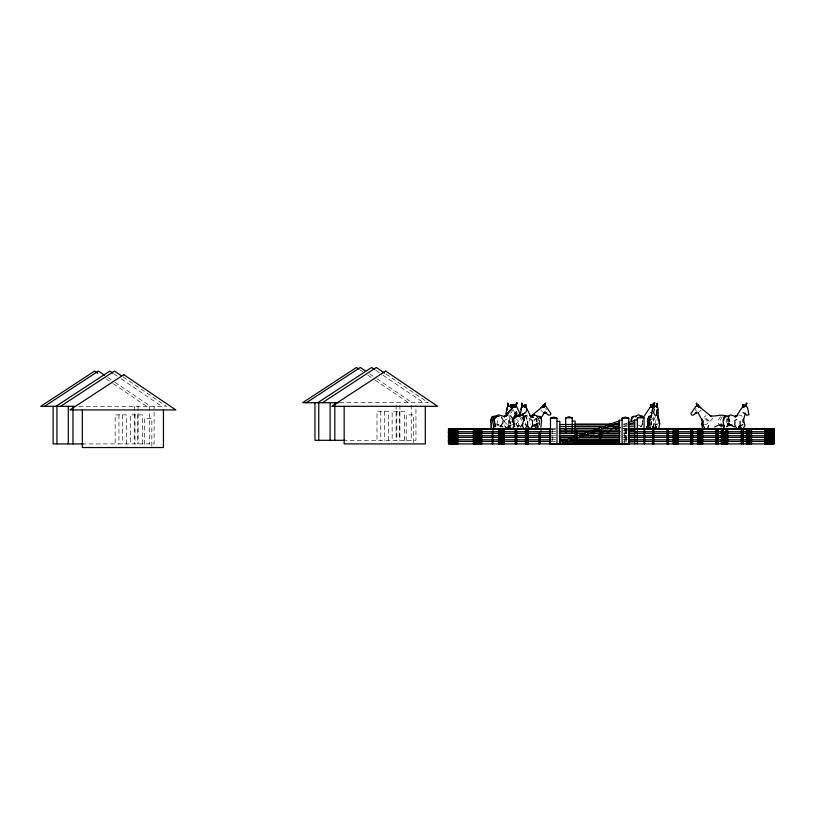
<?xml version="1.0" encoding="UTF-8"?>
<svg xmlns="http://www.w3.org/2000/svg" width="815" height="815" viewBox="0 0 815 815"><rect width="100%" height="100%" fill="white"/><g stroke="black" fill="none" stroke-linecap="round" stroke-linejoin="round"><path stroke-width="0.61" stroke-dasharray="4.08 3.06" d="M642.709 425.165L642.729 420.459M497.354 423.321L497.415 420.53M509.395 424.034L509.925 417.239M651.226 424.972L651.379 421.65M651.073 425.298L651.205 422.771M729.425 421.956L729.547 419.552L728.05 417.932M729.303 421.763L729.068 419.165M726.522 422.771L726.848 418.655M727.907 421.885L728.223 419.44M536.474 420.53L536.912 417.616M539.01 424.432L539.754 419.919M536.372 421.885L536.912 419.44L535.048 417.086M655.178 423.576L656.279 418.604M507.928 425.165L509.721 419.409M512.533 409.965L511.423 412.665L510.292 413.225M695.572 409.466L696.051 408.335M640.549 426.866L642.984 423.138M655.566 416.312L654.099 419.44L654.486 422.598M530.799 417.331L529.312 420.336L530.636 424.269M517.331 427.233L518.33 425.206L518.279 420.499L516.567 419.45M712.942 417.942L710.13 421.487L706.534 424.33L704.649 424.33M722.253 416.638L720.205 420.53L720.256 422.394M518.096 426.866L519.328 425.165M510.526 418.564L508.458 421.1L507.837 422.863L508.387 424.605M515.905 424.33L518.259 421.487L517.851 418.869M524.116 417.239L525.553 415.589L527.519 415.11M720.562 416.638L718.046 420.336L718.29 423.321L720.063 425.165M729.894 416.312L727.102 419.44L727.612 421.885M699.413 411.748L701.144 409.925M533.957 421.1L536.902 418.564L539.642 421.202M703.936 417.239L706.024 415.589M533.968 419.868L535.781 418.604L538.542 421.243L539.235 423.912M517.525 426.897L519.552 425.97M655.362 424.768L657.664 423.749M650.808 419.409L652.886 418.564L653.793 422.537M623.954 426.184L627.53 424.88M623.954 424.289L627.53 423.005M654.679 424.727L656.666 424.075M496.783 425.491L498.851 425.196M516.781 425.664L519.267 425.42M339.651 402.712L428.313 402.712L385.668 373.82M78.953 406.318L166.464 406.318L122.78 376.713M623.271 424.136L627.071 424.136M511.779 424.33L514.876 424.33M524.942 424.33L528.028 424.33M655.229 424.33L657.511 424.33M623.271 426.204L627.071 426.204M623.271 428.364L627.071 428.364M552.112 428.598L555.779 428.598M622.915 428.598L627.988 428.598M551.572 429.322L555.341 429.322M628.049 429.322L624.708 429.322L624.718 442.708M623.271 430.422L627.071 430.422M551.918 431.716L555.636 431.716M623.271 433.162L627.071 433.162M551.918 433.346L555.636 433.346M623.271 435.22L627.071 435.22M551.918 435.76L555.636 435.76M551.918 437.38L555.636 437.38M623.271 437.553L627.071 437.553M623.271 439.611L627.071 439.611M551.918 439.805L555.636 439.805M342.962 440.314L415.945 440.314L415.945 405.218M551.918 441.435L555.636 441.435M623.271 441.862L627.071 441.862M81.877 443.92L154.106 443.92L154.106 406.318M524.402 415.569L527.855 416.221M738.482 414.866L741.324 415.589L742.974 417.239M495.714 423.749L498.841 424.727M496.855 424.187L499.147 425.063M524.84 416.312L526.5 416.995L527.111 419.44M638.369 425.094L642.373 426.897M524.361 416.404L526.245 417.423L526.653 419.419M375.776 370.295L382.021 374.523M383.06 375.226L423.627 402.712M369.633 373.82L375.868 378.048M376.907 378.751L412.278 402.712M359.578 369.582L362.695 371.701M367.901 375.226L374.136 379.454M375.175 380.157L408.468 402.712M113.927 373.902L117.054 376.01M121.211 378.832L161.778 406.318M107.784 377.427L114.029 381.654M115.068 382.357L150.429 406.318M106.052 378.832L112.297 383.06M113.336 383.763L146.618 406.318M706.065 418.604L708.785 420.499L709.855 422.914M704.934 418.564L707.878 421.1L708.765 422.863M503.986 421.487L506.981 424.33M538.532 417.871L539.785 419.144M540.702 409.925L542.423 411.748M695.592 409.914L696.754 411.585M537.299 416.923L538.501 418.655L539.805 425.298M520.102 417.616L521.631 420.53M513.236 409.792L514.397 412.054M528.894 417.942L529.363 418.869M545.795 408.335L546.274 409.466M651.002 422.435L651.796 424.33M728.692 418.105L730.077 421.437M517.81 426.866L515.661 423.138L515.121 420.336M728.243 416.638L729.17 420.53M653.11 416.923L653.925 422.771M508.764 414.529L510.74 424.33M727.673 419.216L728.386 422.995M510.394 423.912L509.905 421.243L507.959 418.604L504.475 420.499L504.485 425.206M525.369 422.771L525.614 425.298M642.495 419.735L642.597 421.487M536.993 418.655L537.105 422.771M651.48 421.589L651.521 424.034M654.17 408.335L654.201 410.505M654.19 409.466L654.211 411.585M626.185 429.322L626.185 442.708M626.022 429.322L626.022 442.708M625.686 428.598L625.696 442.708M625.543 428.598L625.533 442.708M625.36 428.598L625.36 442.708M625.044 429.322L625.044 442.708M552.753 429.322L552.764 442.708M413.694 442.657L413.694 414.866L406.186 414.866L406.186 443.92M411.259 405.218L411.259 440.314M404.342 440.314L404.342 411.259L392.147 411.259L392.147 440.314M399.91 405.218L399.91 440.314M399.656 411.259L399.656 440.314M396.834 411.259L396.834 440.314M396.1 405.218L396.1 440.314M388.307 440.314L388.307 411.259L376.988 411.259L376.988 440.314M384.497 411.259L384.497 440.314M380.799 411.259L380.799 440.314M151.845 446.263L151.845 418.472L144.347 418.472L144.347 447.527M149.42 406.318L149.42 443.92M142.493 443.92L142.493 414.866L130.298 414.866L130.298 443.92M138.071 406.318L138.071 443.92M137.806 414.866L137.806 443.92M134.995 414.866L134.995 443.92M134.251 406.318L134.251 443.92M126.457 443.92L126.457 414.866L115.139 414.866L115.139 443.92M122.647 414.866L122.647 443.92M118.949 414.866L118.949 443.92"/><path stroke-width="1.22" d="M512.961 421.589L513.012 419.144L510.353 415.589M651.755 407.276L651.664 404.556L651.562 407.347L651.664 404.556L651.521 405.768M743.8 404.556L743.881 407.276M743.647 405.768L743.688 404.556L743.779 407.276M512.91 404.647L513.032 407.296M510.506 406.43L510.587 404.617L510.75 407.398L510.679 405.829M512.89 407.357L513.012 404.647M524.656 407.337L524.88 404.627L524.758 407.337M510.608 406.44L510.689 404.627L510.689 407.408M656.778 413.144L656.961 409.914L656.503 415.243L654.842 415.243L652.509 409.965L653.487 406.573L654.639 405.972L657.206 406.573L657.97 408.295L656.452 413.225M493.391 427.824L494.552 416.618L492.912 418.655L491.017 427.824M511.667 404.647L511.484 407.357L511.769 404.647M513.919 406.44L514.143 404.617L513.827 406.471M525.858 404.647L525.308 407.439M525.96 404.647L525.777 407.357L525.145 407.276M658.163 409.487L658.163 420.234M511.525 409.925L511.769 407.704L513.328 406.257L516.557 406.308L519.817 413.307L519.593 414.754L517.413 415.243L515.07 413.144L517.087 413.144L514.408 413.225M523.75 420.265L524.116 417.239M723.7 427.824L723.985 425.298M527.651 421.243L527.56 425.501L528.945 428.211M656.513 406.481L656.839 404.627M491.292 420.428L491.72 417.423L498.515 414.916L503.324 416.221L506.349 415.579M651.165 417.728L652.265 409.487L653.538 407.561M654.017 423.535L652.754 428.17M631.543 420.428L632.053 417.423L638.522 414.916L642.648 416.221M723.679 420.428L724.189 417.423L730.658 414.916L734.784 416.221L737.381 415.579L734.824 417.005L736.617 415.589M503.232 420.336L502.753 423.138L500.125 426.866M544.827 405.788L545.449 403.119L544.186 407.357M656.951 407.419L657.613 404.647M653.834 405.829L654.465 403.415L653.671 405.35M656.87 407.408L657.532 404.647M745.97 405.829L746.642 403.16L745.379 406.247M745.888 406.084L746.591 403.415L745.409 406.318M649.942 418.981L649.372 421.365L649.901 423.433M516.099 405.768L516.781 403.099L515.375 406.186L516.72 403.354L516.394 404.556M542.77 407.357L543.432 404.647M542.871 407.296L543.524 404.647M746.805 403.14L745.44 406.155M545.133 406.023L545.51 404.556M516.506 404.586L515.579 407.378M703.304 421.243L702.611 423.912L704.588 428.221M658.764 428.242L659.814 423.545L658.377 419.45M653.987 406.104L654.364 404.647M746.112 406.104L746.499 404.647L746.153 405.85M540.844 427.172L541.618 420.652L540.691 416.995L539.031 416.312L537.054 416.638M654.027 405.85L654.343 404.647M656.421 406.359L657.216 403.16L656.32 406.247M658.978 423.566L659.58 421.324L657.348 415.589M521.447 408.57L520.255 414.754L522.384 415.243L524.137 413.144M654.099 404.617L654.516 403.16L653.671 405.218M545.062 404.576L545.408 403.374L543.758 407.235M708.592 425.522L707.746 428.232M742.832 422.129L745.389 413.297M630.891 420.652L632.022 416.995L633.55 416.312L636.107 416.638M523.913 419.409L522.12 425.165L523.505 428.201M648.638 416.995L647.405 420.866L648.536 427.172M516.19 405.788L515.039 407.235M512.075 422.129L516.313 411.585M726.664 426.866L729.119 423.321M653.793 405.024L654.761 402.773L653.793 405.014M515.426 406.094L516.985 402.712L514.846 407.194L516.893 403.068L515.447 406.186M512.849 428.181L514.316 425.165L512.228 419.409M494.634 426.866L495.459 425.165M531.023 428.242L532.521 425.206L532.47 420.499L530.759 419.45M743.443 428.242L745.012 425.206L743.036 419.45M540.59 418.716L545.082 411.585M525.583 428.17L527.162 425.481M508.295 428.221L509.986 425.501M646.326 428.181L648.027 425.461L647.935 421.202M738.451 428.181L740.152 425.461L740.071 421.202M643.748 416.852L649.932 407.561M735.884 416.852L742.068 407.561M520.5 426.866L522.965 423.943M651.674 415.589L649.942 417.453L649.015 421.324L649.993 424.686M505.667 415.844L513.246 406.97M505.667 415.966L510.985 409.191L505.575 415.996M702.795 420.469L701.532 423.861L702.591 428.181M649.718 407.704L651.104 406.257L653.09 405.972M650.808 419.409L649.728 420.459L649.382 423.505L650.452 428.201M530.718 416.353L542.158 406.97M513.144 418.105L515.121 416.618L515.386 417.229M513.837 417.423L520.948 414.916M541.038 407.704L543.31 406.053L545.918 406.308L550.787 413.307L550.624 414.754L548.77 415.243L545.795 413.144L546.671 413.144L543.289 412.665M742.913 424.544L738.859 426.887M44.56 406.318L98.421 371.08L104.666 375.308M55.909 406.318L109.77 371.08L112.888 373.189M60.595 406.318L114.457 371.08L121.741 376.01M306.409 402.712L360.271 367.473L365.466 370.998M317.758 402.712L371.62 367.473L374.737 369.582M322.445 402.712L376.306 367.473L384.629 373.107M646.815 426.785L648.699 425.685M738.95 426.785L740.825 425.685M736.77 419.409L734.865 420.459L734.845 425.165L736.556 428.201M646.733 426.887L648.445 426.001M524.483 413.225L525.614 412.665L526.724 409.965C527.101 407.408 524.595 404.841 522.079 406.308L520.948 408.244L521.152 409.914M531.716 426.897L538.083 423.749L534.772 424.727M532.358 415.874L534.518 414.916L540.437 417.423M506.879 427.335L510.893 425.562M714.623 426.897L718.84 425.053L723.812 425.542M698.547 412.665L695.164 413.144L696.051 413.144L693.066 415.243L691.212 414.754L691.049 413.307L695.928 406.308L698.536 406.053L700.798 407.704M517.158 416.221L520.327 414.916M531.349 416.221L534.518 414.916L531.431 416.037M656.432 426.571L654.486 427.335L652.408 426.571M619.41 422.649L559.854 444.287L559.854 421.416L556.971 421.416M577.499 443.054L582.267 441.322M595.368 436.565L600.135 434.833M607.277 432.235L610.853 430.941M615.61 429.21L620.378 427.478M628.711 424.452L634.671 422.282M517.24 416.037L519.298 415.293M559.854 442.229L619.41 420.795M590.6 436.29L594.176 435.006M601.317 432.429L606.085 430.717M610.853 429.006L619.186 426.001M628.711 422.578L634.671 420.428M650.859 407.235L650.543 404.576L650.706 405.788M622.09 444.287L622.09 418.197L625.431 417.086L628.783 418.197L628.783 444.287L550.482 444.287L550.482 418.197L553.731 417.086L556.971 418.197L556.971 444.287M565.742 432.745L565.742 417.83L568.992 416.72L572.232 417.83L572.232 432.745M637.35 443.92L637.35 417.83L640.702 416.72L644.044 417.83L644.044 443.92M651.154 415.66L648.903 416.404L647.905 419.807L648.903 422.761M743.239 406.257L746.438 406.308L747.65 407.969L748.954 414.754L746.784 415.243L744.686 413.144M653.925 407.235L653.223 405.788M531.39 415.752L532.205 415.579M698.781 407.419L698.414 404.647L698.964 407.296M727.52 425.787L732.002 425.053M724.392 416.475L726.542 416.312M338.928 402.712L302.599 402.712L356.461 367.473L358.539 368.879M74.715 406.318L40.75 406.318L94.611 371.08L97.729 373.189M565.742 417.83L572.232 417.83M637.35 417.83L644.044 417.83M550.482 418.197L556.971 418.197M622.09 418.197L628.783 418.197M637.35 419.817L634.671 419.817L634.671 443.92M622.09 420.173L619.41 420.173L619.41 444.287M572.232 421.049L575.115 421.049L575.135 437.838M575.115 424.136L611.861 424.136M614.398 424.136L619.471 424.136M628.334 424.136L634.671 424.136M559.854 424.503L610.537 424.503M613.074 424.503L619.41 424.503M575.115 426.204L602.998 426.204M608.061 426.204L618.198 426.204M628.334 426.204L634.671 426.204M559.854 426.561L605.474 426.561M608 426.561L619.41 426.561M575.115 428.364L599.198 428.364M602.998 428.364L613.135 428.364M616.935 428.364L619.471 428.364M628.334 428.364L634.671 428.364M551.001 428.598L448.474 428.598L448.474 443.92L774.25 443.92L774.25 428.598L628.783 428.598M559.436 428.598L575.777 428.598L575.777 429.322M598.455 428.598L576.083 428.598L576.083 429.322M603.365 428.598L619.594 428.598M559.854 428.721L599.137 428.721M601.674 428.721L619.41 428.721M448.474 429.322L450.583 429.322M450.746 429.322L551.062 429.322M628.783 429.322L774.25 429.322M628.334 430.422L634.671 430.422M559.854 430.789L591.537 430.789M594.064 430.789L619.41 430.789M448.474 431.716L448.474 433.346M451.398 431.716L551.052 431.716M559.222 431.716L575.125 431.716M590.131 431.716L576.735 431.716L576.735 435.76M592.566 431.716L600.248 431.716M620.174 431.716L601.572 431.716L601.572 437.38L619.838 437.38M628.447 431.716L652.57 431.716M652.835 431.716L726.929 431.716M727.764 431.716L766.253 431.716M767.333 431.716L767.333 433.346M772.253 431.716L772.253 433.346M772.956 431.716L772.956 433.346M451.398 433.346L551.052 433.346M559.294 433.346L575.125 433.346M576.735 433.346L585.262 433.346M590.131 433.346L599.871 433.346M601.572 433.346L619.838 433.346M628.62 433.346L652.57 433.346M652.835 433.346L726.929 433.346M727.764 433.346L766.253 433.346M559.854 433.529L585.201 433.529M587.737 433.529L619.41 433.529M575.115 435.22L577.652 435.22M582.725 435.22L592.862 435.22M597.925 435.22L619.471 435.22M628.334 435.22L634.671 435.22M559.854 435.587L580.127 435.587M582.664 435.587L619.41 435.587M448.474 435.76L448.474 437.38M451.398 435.76L551.052 435.76M559.222 435.76L575.125 435.76M580.392 435.76L600.248 435.76M601.572 435.76L620.174 435.76M628.447 435.76L652.57 435.76M652.835 435.76L727.53 435.76M727.764 435.76L766.253 435.76M767.333 435.76L767.333 437.38M772.253 435.76L772.253 437.38M772.956 435.76L772.956 437.38M451.398 437.38L551.052 437.38M559.294 437.38L573.913 437.38M579.17 437.38L599.871 437.38M628.62 437.38L766.253 437.38M628.334 437.553L634.671 437.553M559.854 437.92L573.791 437.92M576.327 437.92L619.41 437.92M628.334 439.611L634.671 439.611M448.474 439.805L448.474 441.435M451.398 439.805L551.052 439.805M559.294 439.805L565.386 439.805M570.255 439.805L575.125 439.805M599.871 439.805L576.735 439.805L576.735 441.435L599.871 441.435M619.838 439.805L601.572 439.805L601.572 441.435L619.838 441.435M628.447 439.805L766.253 439.805M767.333 439.805L767.333 441.435M772.253 439.805L772.253 441.435M772.956 439.805L772.956 441.435M559.854 439.978L567.464 439.978M569.991 439.978L619.41 439.978M344.551 440.314L314.957 440.314L314.957 402.712M451.398 441.435L551.052 441.435M559.294 441.435L562.951 441.435M565.386 441.435L575.125 441.435M628.62 441.435L652.57 441.435M652.835 441.435L727.53 441.435M727.764 441.435L766.253 441.435M580.188 441.862L619.471 441.862M628.334 441.862L634.671 441.862M562.391 442.229L619.41 442.229M83.273 443.92L53.107 443.92L53.107 406.318M520.204 416.557L516.985 416.312L513.623 419.44L514.571 426.765M515.294 416.312L517.444 416.475M653.854 407.378L652.866 404.586M499.096 416.526L497.099 416.312L494.114 419.44L495.581 426.765M496.243 416.638L493.248 416.312L491.863 416.995L490.579 420.652L491.282 426.765M728.243 416.638L725.676 416.312L724.158 416.995L723.017 420.652L723.985 427.172M533.672 425.053L537.075 425.787M709.641 415.579C715.356 417.412 721.092 413.215 726.644 416.424M730.882 424.727L727.489 423.749L734.509 426.897M526.327 426.184L529.047 427.335M742.873 407.357L742.567 404.586M650.737 407.357L650.441 404.586M529.73 415.752L533.509 417.453L530.392 416.047L532.317 417.005L530.687 415.589M742.923 412.665L744.156 413.225M650.788 412.665L652.02 413.225M500.288 425.512L502.824 426.897M699.678 406.97L711.128 416.353M506.696 415.243L505.83 413.307L507.256 408.57L506.961 409.914L506.747 408.244L507.888 406.308L510.995 406.257L512.248 407.938M721.031 423.943L723.74 426.866M536.504 423.321L538.471 427.019M720.063 425.165L721.336 426.866M508.662 425.481L510.648 428.191M739.582 425.522L741.548 428.232M647.446 425.522L649.412 428.232M534.895 426.377L536.087 428.191M521.885 417.331L523.79 420.336M501.48 417.331L502.651 419.338M526.215 407.561L530.891 416.597M505.015 426.214L506.095 428.232M698.394 413.297L702.387 420.876M514.968 413.195L516.7 416.597M508.397 426.174L509.314 428.201M522.629 407.357L521.661 404.586M522.028 405.788L522.7 407.347M655.474 425.512L656.472 428.211M657.919 416.404L658.958 419.807M522.12 404.556L521.671 403.099L522.986 406.186L521.712 403.354L522.334 405.768M507.918 404.556L507.48 403.099L508.794 406.186L507.521 403.354L508.142 405.768M696.825 404.586L696.397 403.119L697.711 406.196L696.428 403.374L697.008 405.788M654.262 406.186L653.386 403.099L654.537 407.276L653.824 404.556L653.864 405.768M654.19 406.257L653.386 403.354L654.455 407.276L653.742 404.556M507.47 404.586L507.857 406.043M696.326 404.556L696.703 406.023M698.414 404.647L699.056 407.286M522.71 413.297L524.198 420.652M703.019 425.562L702.051 419.144M742.832 405.788L742.679 404.576L742.832 407.296M524.87 405.829L524.942 407.398M651.552 404.556L651.654 407.276M537.156 425.298L537.217 427.824M743.575 419.144L743.616 421.589M773.649 428.598L773.649 443.92M772.956 428.598L772.956 443.92M772.243 428.598L772.253 443.92M771.744 428.598L771.734 429.322M771.55 428.598L771.54 443.92M770.847 428.598L770.837 443.92M770.144 428.598L770.144 443.92M769.442 428.598L769.442 443.92M768.739 428.598L768.739 443.92M768.199 431.716L768.199 433.346M768.199 435.76L768.199 437.38M768.199 439.805L768.199 441.435M768.036 428.598L768.036 443.92M767.251 428.598L767.333 443.92M766.63 428.598L766.63 443.92M765.927 428.598L765.927 443.92M765.672 428.598L765.672 443.92M765.224 428.598L765.224 443.92M751.562 428.598L751.562 443.92M750.91 429.322L750.9 443.92M749.209 429.322L749.199 443.92M748.883 428.598L748.883 443.92M748.557 429.322L748.557 428.598L748.547 443.92M748.231 429.322L748.231 431.716M748.231 433.346L748.231 443.92M747.946 429.322L747.946 443.92M747.304 428.598L747.304 443.92M747.06 428.598L747.06 443.92M746.408 429.322L746.408 443.92M743.463 429.322L743.463 443.92M742.811 434.181L742.811 440.273M742.129 434.181L742.129 440.273M741.884 429.322L741.884 443.92M741.243 428.598L741.243 443.92M727.775 429.322L727.764 443.92M727.112 428.598L727.123 443.92M726.542 428.598L726.552 443.92M725.9 429.322L725.9 443.92M725.095 432.969L725.095 443.92M724.443 432.969L724.443 443.92M724.077 435.404L724.087 440.273M723.435 435.404L723.425 440.426M723.272 429.322L723.282 436.616M723.272 441.435L723.282 443.92M722.62 428.598L722.63 436.616M722.62 441.486L722.63 443.92M721.937 428.598L721.947 443.92M721.295 429.322L721.285 443.92M718.341 429.322L718.341 443.92M717.689 428.598L717.699 443.92M716.528 428.598L716.528 443.92M715.865 429.322L715.865 443.92M702.754 429.322L702.754 443.92M702.112 428.598L702.112 443.92M701.46 429.322L701.45 443.92M700.289 429.322L700.289 443.92M699.739 428.598L699.728 443.92M699.647 428.598L699.647 443.92M699.087 429.322L699.087 443.92M698.16 428.598L698.149 443.92M697.497 428.598L697.508 443.92M692.74 429.322L692.73 443.92M692.088 428.598L692.088 443.92M691.405 428.598L691.395 443.92M690.753 429.322L690.753 443.92M678.325 429.322L678.314 443.92M677.662 428.598L677.662 443.92M677.01 429.322L677.01 443.92M675.951 429.322L675.941 443.92M675.299 428.598L675.299 443.92M674.372 429.322L674.372 443.92M674.178 428.598L674.188 443.92M673.791 428.598L673.791 443.92M673.536 429.322L673.536 443.92M673.129 429.322L673.129 443.92M668.483 428.598L668.494 443.92M667.831 429.322L667.831 431.716M667.831 433.346L667.831 443.92M667.607 429.322L667.607 443.92M666.965 428.598L666.965 443.92M653.875 429.322L653.875 443.92M653.223 428.598L653.223 443.92M652.581 429.322L652.57 443.92M644.706 429.322L644.696 443.92M629.445 429.322L629.435 443.92M600.92 430.534L600.92 437.838M600.92 440.273L600.92 442.708M600.523 430.534L600.523 437.838M600.523 440.273L600.523 442.708M599.871 431.716L599.871 442.759M576.541 428.598L576.45 429.322M576.45 430.534L576.541 432.969M576.45 435.404L576.541 437.838M576.45 440.273L576.541 442.708M576.093 430.534L576.083 437.838M576.083 440.273L576.093 442.708M575.889 431.716L575.899 433.346M575.899 435.76L575.899 437.38M575.889 439.254L575.889 441.587M575.777 430.534L575.777 437.838M575.777 440.273L575.777 442.708M575.125 439.254L575.125 442.759M564.744 428.598L564.754 429.322M550.349 429.322L550.349 443.92M549.891 429.322L549.891 443.92M540.956 429.322L540.966 431.756M540.304 434.181L540.314 442.708M539.622 432.969L539.622 443.92M538.98 432.969L538.97 443.92M528.089 428.598L528.089 443.92M527.916 429.322L527.916 443.92M527.437 429.322L527.437 443.92M527.274 428.598L527.264 443.92M526.755 429.322L526.755 443.92M526.561 428.598L526.561 429.322M526.174 428.598L526.184 429.322M526.113 428.598L526.103 443.92M525.461 429.322L525.461 443.92M516.69 428.598L516.69 443.92M516.027 429.322L516.027 443.92M515.834 429.322L515.834 431.716M515.834 433.346L515.834 435.76M515.834 437.38L515.834 439.805M515.834 441.435L515.834 443.92M515.192 428.598L515.192 443.92M504.312 429.322L504.302 443.92M503.66 428.598L503.66 443.92M501.673 428.598L501.734 443.92M501.673 428.598L501.673 443.92M500.624 428.598L500.624 443.92M500.176 429.322L500.176 443.92M499.982 429.322L499.972 443.92M499.177 429.322L499.167 443.92M498.525 429.322L498.525 443.92M492.892 429.322L492.892 443.92M492.24 432.969L492.24 443.92M481.757 428.598L481.747 443.92M481.105 429.322L481.105 443.92M480.891 428.598L480.881 443.92M480.229 429.322L480.229 443.92M479.077 429.322L479.067 443.92M478.425 428.598L478.415 443.92M477.03 429.322L477.03 443.92M476.836 429.322L476.836 443.92M476.388 428.598L476.388 443.92M476.194 428.598L476.194 443.92M475.379 429.322L475.379 443.92M474.738 428.598L474.738 443.92M474.534 429.322L474.534 443.92M474.055 428.598L474.045 443.92M473.403 429.322L473.403 443.92M457.959 429.322L457.959 443.92M457.317 428.598L457.317 443.92M457.093 429.322L457.093 431.716M457.093 433.346L457.093 435.76M457.093 437.38L457.093 439.805M457.093 441.435L457.093 443.92M456.634 428.598L456.634 443.92M456.441 428.598L456.441 443.92M455.931 428.598L455.931 443.92M455.493 428.598L455.493 443.92M455.228 428.598L455.228 443.92M454.801 428.598L454.801 443.92M454.526 428.598L454.526 429.322M454.098 428.598L454.098 443.92M453.823 428.598L453.823 429.322M453.395 428.598L453.395 443.92M453.12 428.598L453.12 429.322M452.692 428.598L452.692 443.92M452.417 428.598L452.417 429.322M451.989 428.598L451.989 443.92M451.714 428.598L451.714 429.322M451.286 428.598L451.398 443.92M451.011 428.598L451.011 429.322M450.756 428.598L450.756 443.92M450.583 428.598L450.583 443.92M450.318 428.598L450.318 429.322M449.88 428.598L449.88 443.92M449.615 428.598L449.615 429.322M449.177 428.598L449.177 443.92M425.298 406.318L425.298 443.92L344.164 443.92L344.164 406.318M334.812 402.712L334.812 440.314M330.116 402.712L330.116 440.314M318.767 402.712L318.767 440.314M163.458 409.925L163.458 447.527L82.315 447.527L82.315 409.925M72.963 406.318L72.963 443.92M68.277 406.318L68.277 443.92M56.928 406.318L56.928 443.92M656.87 413.307L656.809 413.949L656.605 410.892L656.87 413.307M506.054 415.589L504.159 417.005L507.633 414.866L506.054 415.589M123.809 374.686L69.947 409.925L175.816 409.925L123.809 374.686M385.658 371.08L331.797 406.318L437.665 406.318L385.658 371.08M765.03 443.92L765.03 429.322L765.02 443.92M502.865 443.92L502.865 428.598L502.855 443.92M502.386 443.92L502.386 429.322L502.315 443.92M500.828 443.92L500.828 428.598L500.818 443.92M475.186 443.92L475.186 428.598L475.186 443.92"/></g></svg>
